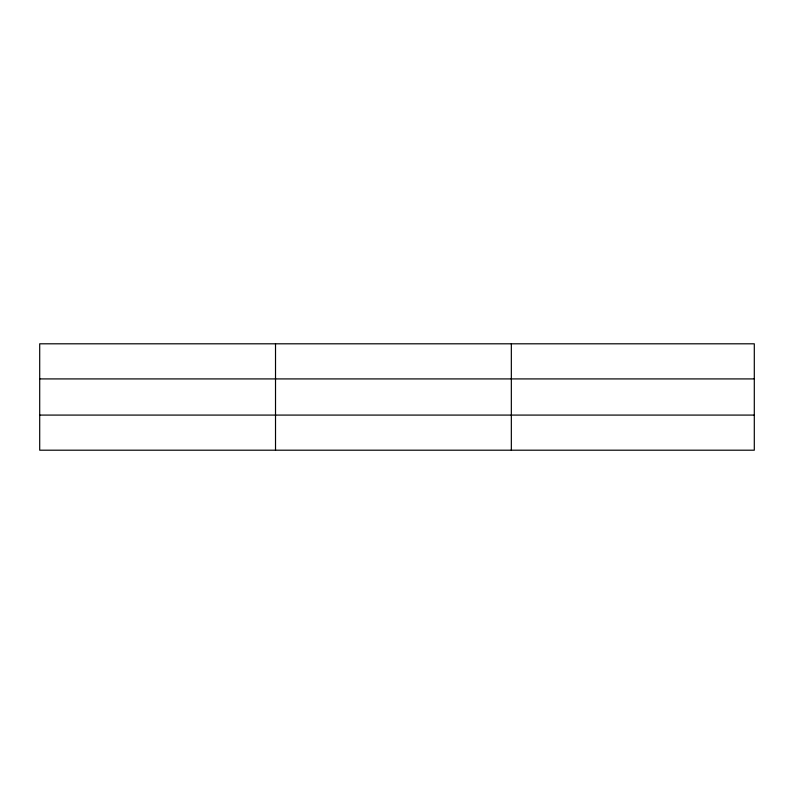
<?xml version="1.0" encoding="UTF-8"?>
<svg xmlns="http://www.w3.org/2000/svg" width="794" height="794" viewBox="0 0 794 794"><rect width="100%" height="100%" fill="white"/><g stroke="black" fill="none" stroke-linecap="round" stroke-linejoin="round"><path stroke-width="1.19" d="M275.518 450.198L275.518 343.802M511.336 450.198L511.336 343.802M754.3 378.917L754.3 343.802L39.7 343.802L39.7 450.198L754.3 450.198L754.3 378.917L39.7 378.917M39.7 415.083L754.3 415.083"/></g></svg>
